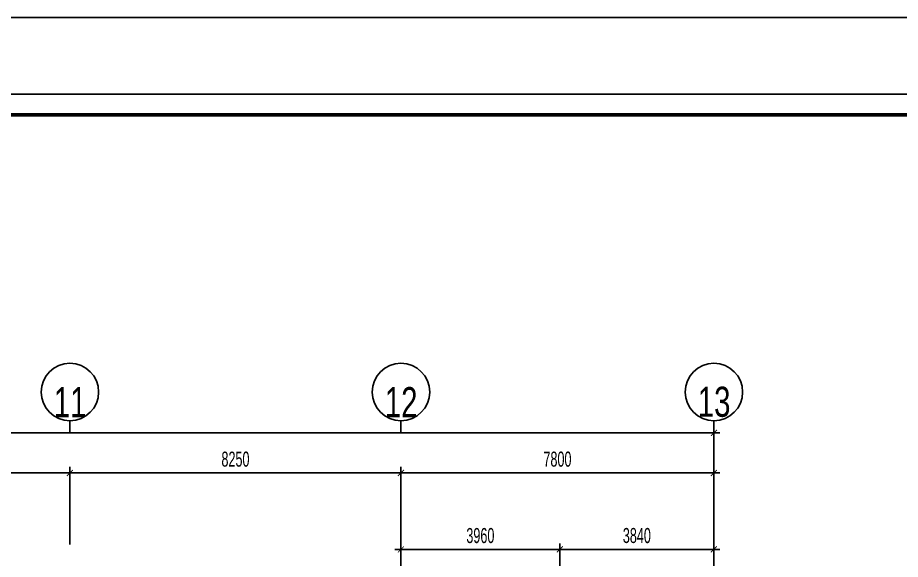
# Model space of a CAD drawing. Extents: x 1719887 to 1865417, y -150890 to 59748.
# Drawn here: x 1821127 to 1843126, y -61604 to -48102 of the extents above; entities that cross this region are included whole.
import ezdxf

# ---------------------------------------------------------------- set-up
doc = ezdxf.new("R2010")
doc.units = 0
doc.header["$LTSCALE"] = 1000
doc.header["$MEASUREMENT"] = 0
doc.header["$PDMODE"] = 3
doc.layers.get('0').update_dxf_attribs({"linetype": 'CONTINUOUS'})
doc.layers.get('Defpoints').update_dxf_attribs({"linetype": 'CONTINUOUS'})
for name, color, linetype in [('CDC-KHUNGTEN', 7, 'CONTINUOUS'), ('CDC.02.DIM', 1, 'CONTINUOUS'), ('CDC.06.TEXT', 2, 'CONTINUOUS'), ('KCS_CHI', 1, 'CONTINUOUS')]:
    doc.layers.add(name, color=color, linetype=linetype)
doc.styles.add('ARIAL', font='arial.ttf', dxfattribs={"width": 0.6})
doc.dimstyles.new('D150', dxfattribs={"dimscale": 150, "dimtxt": 2.5, "dimasz": 1, "dimexe": 1, "dimexo": 0, "dimgap": 1, "dimtad": 1, "dimdec": 0, "dimdsep": 46, "dimtxsty": 'ARIAL', "dimblk": 'ARCHTICK', "dimcen": 1, "dimdle": 1, "dimclrd": 1, "dimclre": 1, "dimclrt": 2, "dimadec": 0, "dimazin": 0, "dimtfac": 0.00072, "dimtdec": 0, "dimtix": 1, "dimtmove": 2, "dimatfit": 3, "dimldrblk": 'ARCHTICK', "dimfxl": 1, "dimtolj": 1, "dimlwd": -1, "dimlwe": -1, "dimarcsym": 0})

# ---------------------------------------------------------------- blocks, each defined once
blk = doc.blocks.new('_ARCHTICK')
at = {"color": 0, "linetype": 'ByBlock', "const_width": 0.15}
blk.add_lwpolyline([(-0.5, -0.5), (0.5, 0.5)], dxfattribs=at)
blk = doc.blocks.new('*D49')
at = {"layer": 'CDC.02.DIM', "color": 1, "transparency": 16777216}
for p, q in [((1734400, -58451), (1838630, -58451)), ((1734550, -61231), (1734550, -58301)), ((1838480, -61231), (1838480, -58301))]:
    blk.add_line(p, q, dxfattribs=at)
at = {"layer": 'Defpoints', "color": 0, "transparency": 16777216}
for p in [(1838480, -58451), (1734550, -61231), (1838480, -61231)]:
    blk.add_point(p, dxfattribs=at)
at = {"layer": 'CDC.02.DIM', "color": 1, "transparency": 16777216, "xscale": 150, "yscale": 150, "zscale": 150, "rotation": 180}
blk.add_blockref('_ARCHTICK', (1734550, -58451), dxfattribs=at)
at = {"layer": 'CDC.02.DIM', "color": 1, "transparency": 16777216, "xscale": 150, "yscale": 150, "zscale": 150}
blk.add_blockref('_ARCHTICK', (1838480, -58451), dxfattribs=at)
at = {"layer": 'CDC.02.DIM', "color": 2, "transparency": 16777216, "insert": (1786515, -58109), "char_height": 375, "attachment_point": 5, "style": 'ARIAL'}
blk.add_mtext('\\A1;103930', dxfattribs=at)
blk = doc.blocks.new('*D39')
at = {"layer": 'CDC.02.DIM', "color": 1, "transparency": 16777216}
for p, q in [((1822430, -61231), (1822430, -59301)), ((1830680, -61231), (1830680, -59301)), ((1830830, -59451), (1822280, -59451))]:
    blk.add_line(p, q, dxfattribs=at)
at = {"layer": 'Defpoints', "color": 0, "transparency": 16777216}
for p in [(1822430, -59451), (1822430, -61231), (1830680, -61231)]:
    blk.add_point(p, dxfattribs=at)
at = {"layer": 'CDC.02.DIM', "color": 1, "transparency": 16777216, "xscale": 150, "yscale": 150, "zscale": 150, "rotation": 180}
blk.add_blockref('_ARCHTICK', (1822430, -59451), dxfattribs=at)
at = {"layer": 'CDC.02.DIM', "color": 1, "transparency": 16777216, "xscale": 150, "yscale": 150, "zscale": 150}
blk.add_blockref('_ARCHTICK', (1830680, -59451), dxfattribs=at)
at = {"layer": 'CDC.02.DIM', "color": 2, "transparency": 16777216, "insert": (1826555, -59109), "char_height": 375, "attachment_point": 5, "style": 'ARIAL'}
blk.add_mtext('\\A1;8250', dxfattribs=at)
blk = doc.blocks.new('*D40')
at = {"layer": 'CDC.02.DIM', "color": 1, "transparency": 16777216}
for p, q in [((1814180, -61231), (1814180, -59301)), ((1822430, -61231), (1822430, -59301)), ((1822580, -59451), (1814030, -59451))]:
    blk.add_line(p, q, dxfattribs=at)
at = {"layer": 'Defpoints', "color": 0, "transparency": 16777216}
for p in [(1814180, -59451), (1814180, -61231), (1822430, -61231)]:
    blk.add_point(p, dxfattribs=at)
at = {"layer": 'CDC.02.DIM', "color": 1, "transparency": 16777216, "xscale": 150, "yscale": 150, "zscale": 150, "rotation": 180}
blk.add_blockref('_ARCHTICK', (1814180, -59451), dxfattribs=at)
at = {"layer": 'CDC.02.DIM', "color": 1, "transparency": 16777216, "xscale": 150, "yscale": 150, "zscale": 150}
blk.add_blockref('_ARCHTICK', (1822430, -59451), dxfattribs=at)
at = {"layer": 'CDC.02.DIM', "color": 2, "transparency": 16777216, "insert": (1818305, -59109), "char_height": 375, "attachment_point": 5, "style": 'ARIAL'}
blk.add_mtext('\\A1;8250', dxfattribs=at)
blk = doc.blocks.new('*D44')
at = {"layer": 'CDC.02.DIM', "color": 1, "transparency": 16777216}
for p, q in [((1830680, -61231), (1830680, -59301)), ((1838480, -61231), (1838480, -59301)), ((1830530, -59451), (1838630, -59451))]:
    blk.add_line(p, q, dxfattribs=at)
at = {"layer": 'Defpoints', "color": 0, "transparency": 16777216}
for p in [(1838480, -59451), (1830680, -61231), (1838480, -61231)]:
    blk.add_point(p, dxfattribs=at)
at = {"layer": 'CDC.02.DIM', "color": 1, "transparency": 16777216, "xscale": 150, "yscale": 150, "zscale": 150, "rotation": 180}
blk.add_blockref('_ARCHTICK', (1830680, -59451), dxfattribs=at)
at = {"layer": 'CDC.02.DIM', "color": 1, "transparency": 16777216, "xscale": 150, "yscale": 150, "zscale": 150}
blk.add_blockref('_ARCHTICK', (1838480, -59451), dxfattribs=at)
at = {"layer": 'CDC.02.DIM', "color": 2, "transparency": 16777216, "insert": (1834580, -59109), "char_height": 375, "attachment_point": 5, "style": 'ARIAL'}
blk.add_mtext('\\A1;7800', dxfattribs=at)
blk = doc.blocks.new('*D1010')
at = {"layer": 'CDC.02.DIM', "color": 1, "transparency": 16777216}
for p, q in [((1734400, -58451), (1838630, -58451)), ((1734550, -61231), (1734550, -58301)), ((1838480, -61231), (1838480, -58301))]:
    blk.add_line(p, q, dxfattribs=at)
at = {"layer": 'Defpoints', "color": 0, "transparency": 16777216}
for p in [(1838480, -58451), (1734550, -61231), (1838480, -61231)]:
    blk.add_point(p, dxfattribs=at)
at = {"layer": 'CDC.02.DIM', "color": 1, "transparency": 16777216, "xscale": 150, "yscale": 150, "zscale": 150, "rotation": 180}
blk.add_blockref('_ARCHTICK', (1734550, -58451), dxfattribs=at)
at = {"layer": 'CDC.02.DIM', "color": 1, "transparency": 16777216, "xscale": 150, "yscale": 150, "zscale": 150}
blk.add_blockref('_ARCHTICK', (1838480, -58451), dxfattribs=at)
at = {"layer": 'CDC.02.DIM', "color": 2, "transparency": 16777216, "insert": (1786515, -58109), "char_height": 375, "attachment_point": 5, "style": 'ARIAL'}
blk.add_mtext('\\A1;103930', dxfattribs=at)
blk = doc.blocks.new('*D1065')
at = {"layer": 'CDC.02.DIM', "color": 1, "transparency": 16777216}
for p, q in [((1830530, -61355), (1834789, -61355)), ((1830680, -62098), (1830680, -61205)), ((1834639, -62098), (1834639, -61205))]:
    blk.add_line(p, q, dxfattribs=at)
at = {"layer": 'Defpoints', "color": 0, "transparency": 16777216}
for p in [(1834639, -61355), (1830680, -62098), (1834639, -62098)]:
    blk.add_point(p, dxfattribs=at)
at = {"layer": 'CDC.02.DIM', "color": 1, "transparency": 16777216, "xscale": 150, "yscale": 150, "zscale": 150, "rotation": 180}
blk.add_blockref('_ARCHTICK', (1830680, -61355), dxfattribs=at)
at = {"layer": 'CDC.02.DIM', "color": 1, "transparency": 16777216, "xscale": 150, "yscale": 150, "zscale": 150}
blk.add_blockref('_ARCHTICK', (1834639, -61355), dxfattribs=at)
at = {"layer": 'CDC.02.DIM', "color": 2, "transparency": 16777216, "insert": (1832659, -61013), "char_height": 375, "attachment_point": 5, "style": 'ARIAL'}
blk.add_mtext('\\A1;3960', dxfattribs=at)
blk = doc.blocks.new('*D1066')
at = {"layer": 'CDC.02.DIM', "color": 1, "transparency": 16777216}
for p, q in [((1834489, -61355), (1838630, -61355)), ((1834639, -62098), (1834639, -61205)), ((1838480, -62098), (1838480, -61205))]:
    blk.add_line(p, q, dxfattribs=at)
at = {"layer": 'Defpoints', "color": 0, "transparency": 16777216}
for p in [(1838480, -61355), (1834639, -62098), (1838480, -62098)]:
    blk.add_point(p, dxfattribs=at)
at = {"layer": 'CDC.02.DIM', "color": 1, "transparency": 16777216, "xscale": 150, "yscale": 150, "zscale": 150, "rotation": 180}
blk.add_blockref('_ARCHTICK', (1834639, -61355), dxfattribs=at)
at = {"layer": 'CDC.02.DIM', "color": 1, "transparency": 16777216, "xscale": 150, "yscale": 150, "zscale": 150}
blk.add_blockref('_ARCHTICK', (1838480, -61355), dxfattribs=at)
at = {"layer": 'CDC.02.DIM', "color": 2, "transparency": 16777216, "insert": (1836559, -61013), "char_height": 375, "attachment_point": 5, "style": 'ARIAL'}
blk.add_mtext('\\A1;3840', dxfattribs=at)
blk = doc.blocks.new('KHUNG TEN')
at = {"layer": 'CDC-KHUNGTEN', "color": 8}
blk.add_lwpolyline([(75096, 1100), (83000, 1100), (83000, 58300), (3000, 58300), (3000, 1100), (75096, 1100)], dxfattribs=at)
at = {"layer": 'CDC-KHUNGTEN', "color": 255, "lineweight": 60}
blk.add_lwpolyline([(74900, 1400), (74900, 58000), (3300, 58000), (3300, 1400), (74900, 1400)], close=True, dxfattribs=at)
at = {"layer": 'Defpoints', "color": 1, "ltscale": 0.2}
blk.add_lwpolyline([(0, 0), (0, 59400), (84100, 59400), (84100, 0), (0, 0)], close=True, dxfattribs=at)

msp = doc.modelspace()

# ---------------------------------------------------------------- linework, layer by layer
at = {"layer": 'KCS_CHI'}
for p, q in [((1822429.7, -58450.9), (1822429.7, -58149)), ((1830679.7, -58450.9), (1830679.7, -58149)), ((1838479.7, -58450.9), (1838479.7, -58149))]:
    msp.add_line(p, q, dxfattribs=at)
for centre in [(1822429.7, -57433.1), (1830679.7, -57433.1), (1838479.7, -57433.1)]:
    msp.add_circle(centre, 715.9, dxfattribs=at)

# ---------------------------------------------------------------- block references
at = {"layer": 'CDC.06.TEXT', "xscale": 1.730439951605972, "yscale": 1.730439951605972, "zscale": 1.730439951605972}
msp.add_blockref('KHUNG TEN', (1719886.7, -150889.9), dxfattribs=at)

# ---------------------------------------------------------------- texts
at = {"layer": 'CDC.06.TEXT', "char_height": 750, "width": 696.96, "attachment_point": 8, "line_spacing_factor": 0.938532}
for s, insert in [('{\\fArial|b0|i0|c0|p34;\\W0.7;11}', (1822434.3, -58061.5)), ('{\\fArial|b0|i0|c0|p34;\\W0.7;12}', (1830684.3, -58061.5)), ('{\\fArial|b0|i0|c0|p34;\\W0.7;13}', (1838484.3, -58061.5))]:
    msp.add_mtext(s, dxfattribs=dict(at, insert=insert))

# ---------------------------------------------------------------- dimensions: what is measured, and where the dimension line sits
at = {"layer": 'CDC.02.DIM'}
for base, p1, p2, picture, middle in [((1838479.7, -58450.9), (1734549.7, -61230.8), (1838479.7, -61230.8), '*D49', (1786514.7, -58109.3)), ((1838479.7, -58450.9), (1734549.7, -61230.8), (1838479.7, -61230.8), '*D1010', (1786514.7, -58109.3)), ((1838479.7, -59450.9), (1830679.7, -61230.8), (1838479.7, -61230.8), '*D44', (1834579.7, -59109.4)), ((1834639.2471, -61354.7938), (1830679.7224, -62097.8879), (1834639.2471, -62097.8879), '*D1065', (1832659.4848, -61013.201)), ((1838479.7224, -61354.7938), (1834639.2471, -62097.8879), (1838479.7224, -62097.8879), '*D1066', (1836559.4848, -61013.201))]:
    dim = msp.add_linear_dim(base=base, p1=p1, p2=p2, dimstyle='D150', dxfattribs=at)
    dim.commit()
    dim.dimension.update_dxf_attribs({"geometry": picture, "text_midpoint": middle})
for base, p1, p2, picture, middle in [((1814179.7, -59450.9), (1822429.7, -61230.8), (1814179.7, -61230.8), '*D40', (1818304.7, -59109.4)), ((1822429.7, -59450.9), (1830679.7, -61230.8), (1822429.7, -61230.8), '*D39', (1826554.7, -59109.4))]:
    dim = msp.add_linear_dim(base=base, p1=p1, p2=p2, angle=180, dimstyle='D150', dxfattribs=at)
    dim.commit()
    dim.dimension.update_dxf_attribs({"geometry": picture, "text_midpoint": middle})

doc.saveas('drawing.dxf')
